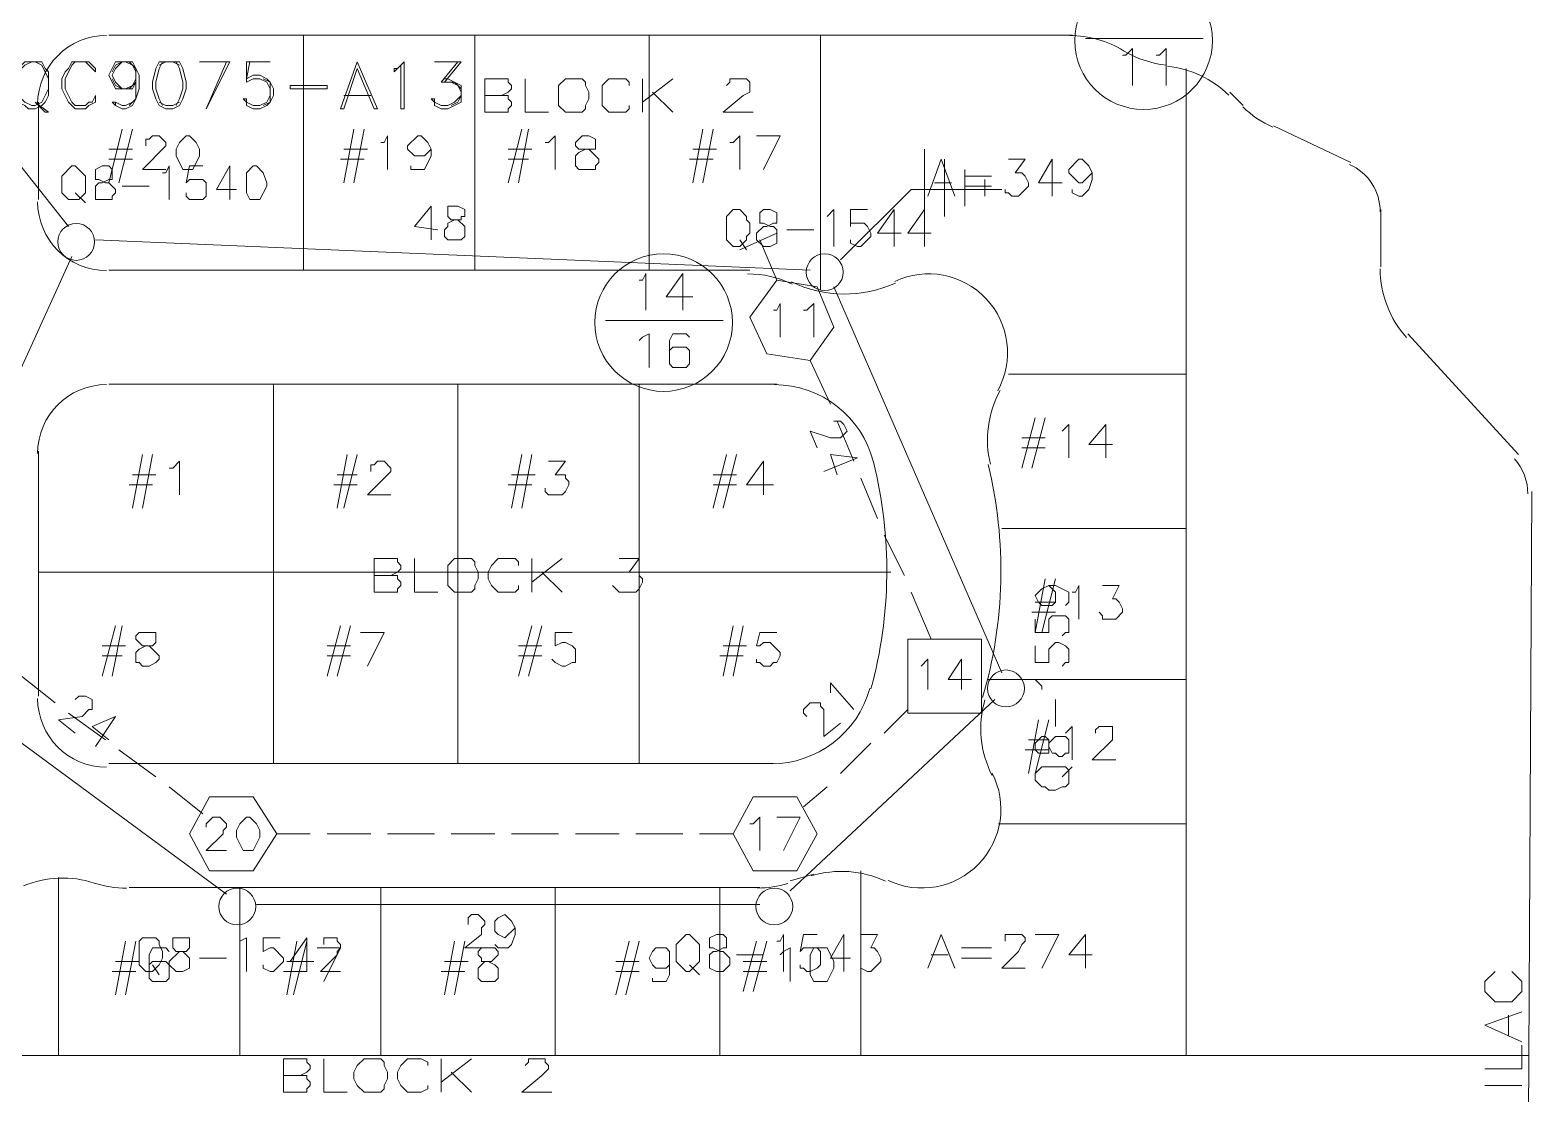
# Model space of a CAD drawing. Header units: millimetres. Extents: x 5.9 to 40.1, y 2 to 30.5.
# Drawn here: x 17.895 to 19.966, y 12.598 to 14.065 of the extents above; entities that cross this region are included whole.
import ezdxf

# ---------------------------------------------------------------- set-up
doc = ezdxf.new("R2010")
doc.units = ezdxf.units.MM
for name, color, linetype, true_color in [('PDF_S31$Actives-Amplifier', 92, 'Continuous', 0x00b800), ('PDF_S31$Cable-565', 23, 'Continuous', 0xdd8a6e), ('PDF_S31$LOTS', 254, 'Continuous', 0xdcdcdc), ('PDF_S31$ROAD', 8, 'Continuous', 0x808080), ('PDF_S31$SDU', 157, 'Continuous', 0x396472), ('PDF_S31$Symbols-EndOfLine', 15, 'Continuous', 0x954a4a), ('PDF_S31$Symbols-Ground', 12, 'Continuous', 0xb80000)]:
    doc.layers.add(name, color=color, linetype=linetype, true_color=true_color)
for name, color, linetype in [('PDF_S31$NAME-ROAD', 7, 'Continuous'), ('PDF_S31$Passives-TapOffs', 7, 'Continuous'), ('PDF_S31$POLE', 7, 'Continuous'), ('PDF_S31$STRAND', 7, 'Continuous'), ('PDF_S31$Symbols-SelfTerminating', 7, 'Continuous')]:
    doc.layers.add(name, color=color, linetype=linetype)

msp = doc.modelspace()

# ---------------------------------------------------------------- linework, layer by layer
at = {"layer": 'PDF_S31$Actives-Amplifier', "lineweight": 13}
for points in [[(17.8883, 14.0211), (17.9115, 14.0211), (17.9161, 14.0118), (17.9207, 14.0072), (17.9207, 13.9748), (17.9161, 13.9656), (17.9115, 13.9609), (17.9022, 13.9563), (17.893, 13.9563), (17.8883, 13.9609), (17.8791, 13.9656), (17.8791, 13.9748), (17.8744, 13.9841), (17.8744, 13.998), (17.8791, 14.0072), (17.8791, 14.0118)], [(17.8976, 14.0211), (17.9022, 14.0211), (17.9115, 14.0165), (17.9207, 13.998), (17.9207, 13.9841), (17.9115, 13.9656), (17.9022, 13.9609), (17.8976, 13.9609), (17.8883, 13.9656), (17.8791, 13.9748), (17.8791, 14.0072), (17.8883, 14.0165)], [(17.9531, 14.0165), (17.9439, 13.998), (17.9439, 13.9841), (17.9531, 13.9656), (17.9577, 13.9609), (17.9716, 13.9609), (17.9762, 13.9656), (17.9809, 13.9656), (17.9855, 13.9748), (17.9855, 13.9656), (17.9762, 13.9609), (17.9716, 13.9563), (17.9577, 13.9563), (17.9485, 13.9656), (17.9392, 13.9841), (17.9392, 13.998), (17.9439, 14.0072), (17.9485, 14.0118), (17.9531, 14.0211), (17.9577, 14.0211), (17.9716, 14.0211), (17.9855, 14.0072), (17.9855, 14.0118), (17.9762, 14.0211), (17.9716, 14.0211), (17.9577, 14.0211)], [(18.0734, 14.0211), (18.1012, 14.0211), (18.1058, 14.0118), (18.1104, 13.9933), (18.1104, 13.9841), (18.1058, 13.9702), (18.1012, 13.9609), (18.0919, 13.9563), (18.0827, 13.9563), (18.0734, 13.9609), (18.0688, 13.9702), (18.0642, 13.9841), (18.0642, 13.9933), (18.0688, 14.0118)], [(18.1659, 14.0211), (18.1289, 14.0211), (18.1706, 14.0211), (18.1382, 13.9563)], [(18.3464, 14.0211), (18.3742, 13.9563), (18.3695, 13.9563), (18.3464, 14.0118), (18.3279, 13.9563), (18.3233, 13.9563)], [(18.4066, 14.0165), (18.4066, 13.9563), (18.4112, 13.9563), (18.4112, 14.0211), (18.4019, 14.0118), (18.3973, 14.0118), (18.3973, 14.0072), (18.4019, 14.0118)], [(18.2539, 13.9841), (18.2539, 13.9887), (18.3048, 13.9887), (18.3048, 13.9841)], [(17.9207, 13.9517), (17.9161, 13.9517), (17.9022, 13.9656)]]:
    msp.add_lwpolyline(points, close=True, dxfattribs=at)
for points in [[(18.041, 14.0026), (18.041, 13.9933), (18.0364, 13.9841), (18.0133, 13.9841), (18.004, 14.0026), (18.0133, 14.0211), (18.0364, 14.0211), (18.0456, 14.0026), (18.0456, 13.9841), (18.041, 13.9702), (18.0364, 13.9609), (18.0271, 13.9563), (18.0225, 13.9563), (18.0133, 13.9609), (18.0086, 13.9656), (18.0133, 13.9656), (18.0133, 13.9609)], [(18.0225, 13.9841), (18.0133, 13.9933), (18.0086, 14.0026), (18.0133, 14.0118), (18.0225, 14.0211), (18.0271, 14.0211), (18.0364, 14.0165), (18.041, 14.0072)], [(18.0086, 14.0072), (18.0133, 14.0165), (18.0225, 14.0211)], [(18.0318, 14.0211), (18.041, 14.0118), (18.041, 13.9702), (18.0318, 13.9609)], [(18.078, 13.9609), (18.0734, 13.9702), (18.0688, 13.9841), (18.0688, 13.9933), (18.0734, 14.0118), (18.078, 14.0211)], [(18.0734, 14.0165), (18.0827, 14.0211), (18.0919, 14.0211), (18.1012, 14.0165)], [(18.0965, 14.0211), (18.1012, 14.0118), (18.1058, 13.9933), (18.1058, 13.9841), (18.1012, 13.9702), (18.0965, 13.9609)], [(18.2261, 13.9841), (18.2215, 13.9933), (18.2122, 13.998), (18.203, 13.998), (18.1937, 13.9933), (18.1937, 14.0211), (18.2261, 14.0211), (18.1983, 14.0211), (18.1937, 13.998), (18.203, 14.0026), (18.2122, 14.0026), (18.2215, 13.998), (18.2261, 13.9933), (18.2307, 13.9841), (18.2307, 13.9748), (18.2261, 13.9656), (18.2215, 13.9609), (18.2122, 13.9563), (18.203, 13.9563), (18.1937, 13.9609), (18.1937, 13.9656), (18.1937, 13.9702), (18.1891, 13.9702), (18.1937, 13.9656), (18.203, 13.9609)], [(18.4667, 13.9933), (18.4898, 14.0211), (18.4528, 14.0211), (18.4852, 14.0211), (18.4621, 13.9933), (18.4806, 13.9933), (18.4898, 13.9841)], [(18.041, 13.998), (18.0364, 13.9887), (18.0271, 13.9841), (18.0225, 13.9841), (18.0133, 13.9887), (18.0086, 13.998)], [(18.2168, 13.998), (18.2261, 13.9933), (18.2261, 13.9656), (18.2168, 13.9609)], [(18.4667, 13.998), (18.4713, 13.998), (18.4898, 13.9887), (18.4898, 13.9656), (18.4713, 13.9563), (18.4621, 13.9563), (18.4528, 13.9609), (18.4528, 13.9656), (18.4482, 13.9702), (18.4528, 13.9702), (18.4528, 13.9656), (18.4621, 13.9609)], [(18.041, 13.9933), (18.0318, 13.9841)], [(18.476, 13.9933), (18.4852, 13.9887), (18.4898, 13.9794), (18.4898, 13.9748), (18.4852, 13.9656), (18.476, 13.9609)], [(18.0364, 13.9656), (18.0271, 13.9609), (18.0225, 13.9609), (18.0133, 13.9656)], [(18.1012, 13.9656), (18.0919, 13.9609), (18.0827, 13.9609), (18.0734, 13.9656)], [(18.2261, 13.9748), (18.2215, 13.9656), (18.2122, 13.9609), (18.203, 13.9609), (18.1937, 13.9656)], [(18.3279, 13.9748), (18.3649, 13.9748), (18.3325, 13.9748)], [(18.4898, 13.9748), (18.4806, 13.9656), (18.4713, 13.9609), (18.4621, 13.9609), (18.4528, 13.9656)]]:
    msp.add_lwpolyline(points, dxfattribs=at)
at = {"layer": 'PDF_S31$Cable-565', "lineweight": 13}
for points in [[(18.9988, 13.5491), (18.971, 13.6093)], [(19.0312, 13.4705), (19.0081, 13.526)], [(19.0636, 13.3918), (19.0405, 13.4473)], [(19.1006, 13.3132), (19.0728, 13.3687)], [(19.1376, 13.2252), (19.1099, 13.29)], [(17.8837, 13.1743), (17.93, 13.1373)], [(19.0728, 13.0957), (19.1052, 13.1281)], [(17.9485, 13.1234), (17.9994, 13.0864)], [(18.0179, 13.0726), (18.0688, 13.0355)], [(19.0127, 13.0402), (19.0543, 13.0818)], [(18.0873, 13.0217), (18.1336, 12.9846)], [(18.9618, 12.9939), (18.9942, 13.0217)], [(18.2816, 12.9569), (18.2354, 12.9569)], [(18.3649, 12.9569), (18.3048, 12.9569)], [(18.4528, 12.9569), (18.388, 12.9569)], [(18.5361, 12.9569), (18.476, 12.9569)], [(18.624, 12.9569), (18.5592, 12.9569)], [(18.7073, 12.9569), (18.6472, 12.9569)], [(18.7952, 12.9569), (18.7304, 12.9569)], [(18.8646, 12.9569), (18.8184, 12.9569)]]:
    msp.add_lwpolyline(points, dxfattribs=at)
at = {"layer": 'PDF_S31$LOTS', "lineweight": 0}
for points in [[(18.2724, 14.0581), (18.2724, 13.7342)], [(18.5083, 14.0581), (18.5083, 13.7342)], [(18.749, 14.0581), (18.749, 13.7342)], [(18.9849, 14.0581), (18.9849, 13.7065)], [(19.4893, 13.5908), (19.244, 13.5908)], [(18.2307, 13.054), (18.2307, 13.5769)], [(18.4852, 13.054), (18.4852, 13.5769)], [(18.7351, 13.054), (18.7351, 13.5769)], [(19.4893, 13.3779), (19.2348, 13.3779)], [(19.0821, 13.3178), (17.9068, 13.3178)], [(19.4893, 13.1697), (19.2163, 13.1697)], [(19.4893, 12.9708), (19.2302, 12.9708)], [(19.0405, 12.6515), (19.0405, 12.906)], [(17.9346, 12.6515), (17.9346, 12.8967)], [(18.1845, 12.6515), (18.1845, 12.8828)], [(18.3788, 12.6515), (18.3788, 12.8828)], [(18.6194, 12.6515), (18.6194, 12.8828)], [(18.8461, 12.6515), (18.8461, 12.8828)]]:
    msp.add_lwpolyline(points, dxfattribs=at)
at = {"layer": 'PDF_S31$NAME-ROAD', "lineweight": 9}
for points in [[(18.5454, 13.9748), (18.5546, 13.9748), (18.5546, 13.9702), (18.5592, 13.9656), (18.5592, 13.9609), (18.5546, 13.9563), (18.5546, 13.9517), (18.5222, 13.9517), (18.5222, 13.9748), (18.5454, 13.9748), (18.5546, 13.9794), (18.5592, 13.9841), (18.5592, 13.9887), (18.5546, 13.9933), (18.5546, 13.998), (18.5222, 13.998), (18.5222, 13.9748)], [(18.6101, 13.9517), (18.5778, 13.9517), (18.5778, 13.998)], [(18.7212, 13.9609), (18.7212, 13.9563), (18.7166, 13.9517), (18.6934, 13.9517), (18.6842, 13.9609), (18.6842, 13.9887), (18.6934, 13.998), (18.7166, 13.998), (18.7212, 13.9933), (18.7212, 13.9887)], [(18.7397, 13.9517), (18.7397, 13.998)], [(18.7397, 13.9656), (18.7813, 13.998)], [(18.8924, 13.9517), (18.8507, 13.9517), (18.8785, 13.9748), (18.8878, 13.9794), (18.8878, 13.9933), (18.8831, 13.998), (18.86, 13.998), (18.86, 13.9933), (18.8554, 13.9887)], [(18.7813, 13.9517), (18.7536, 13.9794)], [(18.3927, 13.3132), (18.4019, 13.3132), (18.4019, 13.3085), (18.4066, 13.3039), (18.4066, 13.2993), (18.4019, 13.2946), (18.4019, 13.29), (18.3695, 13.29), (18.3695, 13.3132), (18.3927, 13.3132), (18.4019, 13.3178), (18.4066, 13.3224), (18.4066, 13.327), (18.4019, 13.3317), (18.4019, 13.3363), (18.3695, 13.3363), (18.3695, 13.3132)], [(18.4575, 13.29), (18.4251, 13.29), (18.4251, 13.3363)], [(18.5685, 13.2993), (18.5685, 13.2946), (18.5639, 13.29), (18.5407, 13.29), (18.5315, 13.2993), (18.5269, 13.3085), (18.5269, 13.3178), (18.5315, 13.327), (18.5407, 13.3363), (18.5639, 13.3363), (18.5685, 13.3317), (18.5685, 13.327)], [(18.587, 13.29), (18.587, 13.3363)], [(18.587, 13.3039), (18.6287, 13.3363)], [(18.7073, 13.3363), (18.7351, 13.3363), (18.7212, 13.3178), (18.7351, 13.3178), (18.7351, 13.3132), (18.7397, 13.3085), (18.7397, 13.3039), (18.7351, 13.2946), (18.7304, 13.29), (18.7073, 13.29), (18.6981, 13.2993)], [(18.6287, 13.29), (18.6009, 13.3178)], [(19.9381, 12.7672), (19.952, 12.7533), (19.952, 12.7394), (19.9381, 12.7255), (19.915, 12.7255), (19.9011, 12.7394), (19.9011, 12.7533), (19.915, 12.7672)], [(19.952, 12.67), (19.9011, 12.6931), (19.952, 12.7116)], [(19.9335, 12.707), (19.9335, 12.6793)], [(19.952, 12.6654), (19.952, 12.633), (19.9011, 12.633)], [(18.2677, 12.6237), (18.277, 12.6237), (18.277, 12.6191), (18.2816, 12.6145), (18.2816, 12.6098), (18.277, 12.6052), (18.277, 12.6006), (18.2446, 12.6006), (18.2446, 12.6237), (18.2677, 12.6237), (18.277, 12.6284), (18.2816, 12.633), (18.2816, 12.6376), (18.277, 12.6422), (18.277, 12.6469), (18.2446, 12.6469), (18.2446, 12.6237)], [(18.3325, 12.6006), (18.3001, 12.6006), (18.3001, 12.6469)], [(18.4436, 12.6098), (18.4436, 12.6052), (18.4343, 12.6006), (18.4158, 12.6006), (18.4066, 12.6098), (18.4019, 12.6191), (18.4019, 12.6284), (18.4066, 12.6376), (18.4158, 12.6469), (18.4343, 12.6469), (18.4436, 12.6422), (18.4436, 12.6376)], [(18.4621, 12.6006), (18.4621, 12.6469)], [(18.4621, 12.6145), (18.5037, 12.6469)], [(18.6148, 12.6006), (18.5731, 12.6006), (18.6009, 12.6237), (18.6101, 12.633), (18.6101, 12.6376), (18.6055, 12.6422), (18.6055, 12.6469), (18.5824, 12.6469), (18.5824, 12.6422), (18.5778, 12.6376)], [(18.5037, 12.6006), (18.476, 12.6284)], [(19.952, 12.6098), (19.9011, 12.6098)]]:
    msp.add_lwpolyline(points, dxfattribs=at)
for points in [[(18.6333, 13.998), (18.6564, 13.998), (18.661, 13.9933), (18.661, 13.9887), (18.6657, 13.9794), (18.6657, 13.9702), (18.661, 13.9609), (18.661, 13.9563), (18.6564, 13.9517), (18.6333, 13.9517), (18.624, 13.9609), (18.624, 13.9887)], [(18.4806, 13.3363), (18.5037, 13.3363), (18.5083, 13.3317), (18.5083, 13.327), (18.513, 13.3178), (18.513, 13.3085), (18.5083, 13.2993), (18.5083, 13.2946), (18.5037, 13.29), (18.4806, 13.29), (18.4713, 13.2993), (18.4713, 13.327)], [(18.3557, 12.6469), (18.3788, 12.6469), (18.3834, 12.6422), (18.3834, 12.6376), (18.388, 12.6284), (18.388, 12.6191), (18.3834, 12.6098), (18.3834, 12.6052), (18.3788, 12.6006), (18.3557, 12.6006), (18.3464, 12.6098), (18.3418, 12.6191), (18.3418, 12.6284), (18.3464, 12.6376)]]:
    msp.add_lwpolyline(points, close=True, dxfattribs=at)
at = {"layer": 'PDF_S31$Passives-TapOffs', "lineweight": 9}
for points in [[(18.8878, 13.6694), (18.9248, 13.7203), (18.9803, 13.7111), (19.0034, 13.6556), (18.971, 13.6093), (18.9109, 13.6185)], [(19.1052, 13.2252), (19.207, 13.2252), (19.207, 13.1234), (19.1052, 13.1234)], [(18.1428, 12.906), (18.1151, 12.9569), (18.1428, 13.0078), (18.203, 13.0078), (18.2354, 12.9569), (18.203, 12.906)], [(18.8924, 12.906), (18.8646, 12.9569), (18.8924, 13.0078), (18.9525, 13.0078), (18.9803, 12.9569), (18.9525, 12.906)], [(18.1937, 12.98), (18.1983, 12.98), (18.2076, 12.9708), (18.2122, 12.9615), (18.2122, 12.9522), (18.203, 12.9337), (18.1891, 12.9337), (18.1798, 12.9522), (18.1798, 12.9615), (18.1845, 12.9708)]]:
    msp.add_lwpolyline(points, close=True, dxfattribs=at)
for points in [[(18.9202, 13.6787), (18.9248, 13.6787), (18.9294, 13.6879), (18.9294, 13.6417)], [(18.9618, 13.6787), (18.9664, 13.6787), (18.9757, 13.6879), (18.9757, 13.6417)], [(19.1237, 13.1882), (19.133, 13.1975), (19.133, 13.1558)], [(19.1931, 13.1697), (19.1608, 13.1697), (19.1793, 13.1975), (19.1793, 13.1558)], [(18.1382, 12.9661), (18.1382, 12.9708), (18.1474, 12.98), (18.1567, 12.98), (18.1659, 12.9708), (18.1659, 12.9661), (18.1613, 12.9615), (18.1613, 12.9569), (18.1382, 12.9337), (18.1659, 12.9337)], [(18.8878, 12.9708), (18.8924, 12.9708), (18.9016, 12.98), (18.9016, 12.9337)], [(18.9248, 12.98), (18.9572, 12.98), (18.934, 12.9337)]]:
    msp.add_lwpolyline(points, dxfattribs=at)
at = {"layer": 'PDF_S31$POLE', "lineweight": 0}
for points in [[(17.9531, 13.8777), (17.9577, 13.8777), (17.9716, 13.8638), (17.9716, 13.8406), (17.9624, 13.8314), (17.9485, 13.8314), (17.9392, 13.8406), (17.9392, 13.8638)], [(17.9947, 13.8777), (18.004, 13.8777), (18.0086, 13.873), (18.0086, 13.8591), (18.004, 13.8591), (17.9947, 13.8545), (17.9901, 13.8545), (17.9855, 13.8499), (17.9855, 13.8314), (18.0086, 13.8314), (18.0086, 13.836), (18.0133, 13.8406), (18.0133, 13.8453), (18.004, 13.8545), (17.9994, 13.8545), (17.9901, 13.8591), (17.9855, 13.8591), (17.9855, 13.873)], [(18.203, 13.8777), (18.2076, 13.8777), (18.2168, 13.8684), (18.2215, 13.8545), (18.2215, 13.8499), (18.2122, 13.8314), (18.1983, 13.8314), (18.1937, 13.8406), (18.1937, 13.8684)], [(18.8646, 13.8175), (18.8739, 13.8175), (18.8831, 13.8082), (18.8831, 13.8036), (18.8878, 13.799), (18.8878, 13.7851), (18.8831, 13.7805), (18.8831, 13.7759), (18.8739, 13.7666), (18.8646, 13.7666), (18.8554, 13.7759), (18.8554, 13.8082)], [(18.9063, 13.8175), (18.9155, 13.8175), (18.9248, 13.8129), (18.9248, 13.799), (18.9202, 13.799), (18.9109, 13.7944), (18.9063, 13.7944), (18.897, 13.7851), (18.897, 13.7759), (18.9063, 13.7666), (18.9155, 13.7666), (18.9248, 13.7712), (18.9248, 13.7897), (18.9202, 13.7944), (18.9155, 13.7944), (18.9063, 13.799), (18.9016, 13.799), (18.9016, 13.8129)], [(19.2811, 13.0726), (19.2811, 13.0818), (19.2903, 13.0911), (19.2949, 13.0911), (19.2996, 13.0864), (19.2996, 13.0772), (19.3042, 13.0679), (19.3088, 13.0679), (19.3134, 13.0633), (19.3181, 13.0633), (19.3227, 13.0679), (19.3273, 13.0679), (19.3273, 13.0864), (19.3227, 13.0911), (19.3088, 13.0911), (19.2996, 13.0818), (19.2996, 13.0679), (19.2857, 13.0679)], [(19.2811, 13.0309), (19.2811, 13.0402), (19.2903, 13.0494), (19.3227, 13.0494), (19.3273, 13.0448), (19.3273, 13.0263), (19.3227, 13.0217), (19.3181, 13.0217), (19.3088, 13.017), (19.2996, 13.017), (19.2949, 13.0217), (19.2903, 13.0217)], [(18.7998, 12.8181), (18.8045, 12.8181), (18.8184, 12.8042), (18.8184, 12.781), (18.8045, 12.7672), (18.7998, 12.7672), (18.786, 12.781), (18.786, 12.8042)], [(18.8415, 12.8181), (18.8507, 12.8181), (18.8554, 12.8134), (18.8554, 12.7996), (18.8507, 12.7996), (18.8415, 12.7949), (18.8369, 12.7949), (18.8322, 12.7903), (18.8322, 12.7718), (18.8415, 12.7672), (18.8507, 12.7672), (18.86, 12.7764), (18.86, 12.7857), (18.8507, 12.7949), (18.8461, 12.7949), (18.8369, 12.7996), (18.8322, 12.7996), (18.8322, 12.8134)], [(18.0503, 12.8134), (18.0688, 12.8134), (18.0734, 12.8088), (18.0734, 12.8042), (18.078, 12.7949), (18.078, 12.7857), (18.0734, 12.7764), (18.0642, 12.7672), (18.0549, 12.7672), (18.0456, 12.7764), (18.0456, 12.8088)], [(18.0919, 12.8134), (18.1151, 12.8134), (18.1151, 12.7996), (18.1104, 12.7949), (18.1012, 12.7949), (18.0873, 12.781), (18.0873, 12.7764), (18.0965, 12.7672), (18.1058, 12.7672), (18.1151, 12.7718), (18.1151, 12.7857), (18.1058, 12.7949), (18.0965, 12.7949), (18.0919, 12.7996)]]:
    msp.add_lwpolyline(points, close=True, dxfattribs=at)
for points in [[(18.078, 13.8684), (18.0827, 13.8684), (18.0873, 13.8777), (18.0873, 13.8314)], [(18.1104, 13.8406), (18.1104, 13.836), (18.1151, 13.8314), (18.1336, 13.8314), (18.1382, 13.836), (18.1382, 13.8545), (18.1336, 13.8591), (18.1151, 13.8591), (18.1104, 13.8545), (18.1151, 13.8777), (18.1336, 13.8777)], [(18.1798, 13.8453), (18.1521, 13.8453), (18.1706, 13.8777), (18.1706, 13.8314)], [(17.9716, 13.8268), (17.9577, 13.8406)], [(18.0595, 13.8499), (18.0225, 13.8499)], [(18.9942, 13.8082), (19.0034, 13.8175), (19.0034, 13.7666)], [(19.0266, 13.7759), (19.0266, 13.7712), (19.0358, 13.7666), (19.0405, 13.7666), (19.0543, 13.7805), (19.0543, 13.7851), (19.0497, 13.7944), (19.0451, 13.799), (19.0266, 13.799), (19.0266, 13.7944), (19.0266, 13.8175), (19.0497, 13.8175)], [(19.096, 13.7851), (19.0636, 13.7851), (19.0867, 13.8175), (19.0867, 13.7666)], [(19.1376, 13.7851), (19.1052, 13.7851), (19.1284, 13.8175), (19.1284, 13.7666)], [(18.8831, 13.762), (18.8739, 13.7759)], [(18.9757, 13.7897), (18.9387, 13.7897)], [(19.2996, 13.2993), (19.3088, 13.29), (19.3088, 13.2761), (19.3042, 13.2715), (19.2903, 13.2715), (19.2857, 13.2761), (19.2811, 13.2854), (19.2903, 13.2946), (19.2996, 13.2993), (19.3088, 13.2993), (19.3273, 13.29), (19.3273, 13.2761), (19.3227, 13.2715)], [(19.3181, 13.2299), (19.3227, 13.2345), (19.3273, 13.2345), (19.3273, 13.253), (19.3227, 13.2576), (19.3042, 13.2576), (19.2996, 13.253), (19.2996, 13.2345), (19.2811, 13.2345), (19.2811, 13.253)], [(19.3181, 13.1882), (19.3227, 13.1929), (19.3273, 13.1929), (19.3273, 13.2114), (19.3227, 13.216), (19.3134, 13.2206), (19.3088, 13.2206), (19.2996, 13.2114), (19.2996, 13.1929), (19.2811, 13.1929), (19.2811, 13.216)], [(19.2903, 13.1558), (19.2903, 13.1605), (19.2811, 13.1697), (19.3273, 13.1697)], [(19.3088, 13.142), (19.3088, 13.1049)], [(19.332, 13.0494), (19.3181, 13.0355)], [(18.9248, 12.8088), (18.9294, 12.8088), (18.934, 12.8181), (18.934, 12.7672)], [(18.9572, 12.7764), (18.9572, 12.7718), (18.9618, 12.7718), (18.9664, 12.7672), (18.971, 12.7672), (18.9803, 12.7718), (18.9849, 12.7764), (18.9849, 12.7949), (18.9803, 12.7996), (18.9618, 12.7996), (18.9572, 12.7949), (18.9618, 12.8181), (18.9803, 12.8181)], [(19.0266, 12.7857), (18.9988, 12.7857), (19.0173, 12.8181), (19.0173, 12.7672)], [(19.0405, 12.8181), (19.0636, 12.8181), (19.0543, 12.7996), (19.059, 12.7996), (19.0636, 12.7949), (19.0682, 12.7857), (19.0682, 12.781), (19.0543, 12.7672), (19.0497, 12.7672), (19.0405, 12.7718), (19.0405, 12.7764)], [(18.1845, 12.8042), (18.1845, 12.8088), (18.1937, 12.8134), (18.1937, 12.7672)], [(18.2168, 12.7764), (18.2168, 12.7718), (18.2261, 12.7672), (18.2307, 12.7672), (18.2446, 12.781), (18.2446, 12.7857), (18.2307, 12.7996), (18.2261, 12.7996), (18.2168, 12.7949), (18.2168, 12.8134), (18.24, 12.8134)], [(18.2863, 12.781), (18.2539, 12.781), (18.277, 12.8134), (18.277, 12.7672)], [(18.3001, 12.8042), (18.3001, 12.8134), (18.3186, 12.8134), (18.3186, 12.8088), (18.3233, 12.8042), (18.3233, 12.7996), (18.3186, 12.7949), (18.3186, 12.7903), (18.2955, 12.7672), (18.3233, 12.7672)], [(18.0734, 12.7625), (18.0642, 12.7764)], [(18.1659, 12.7857), (18.1289, 12.7857)], [(18.8184, 12.7625), (18.8045, 12.7764)], [(18.9063, 12.7903), (18.8693, 12.7903)]]:
    msp.add_lwpolyline(points, dxfattribs=at)
for centre in [(17.9589, 13.7729), (18.9908, 13.7312), (19.2407, 13.1574), (18.181, 12.8567), (18.9214, 12.8567)]:
    msp.add_circle(centre, 0.0254, dxfattribs=at)
at = {"layer": 'PDF_S31$ROAD', "lineweight": 0}
for points in [[(19.9381, 15.0113), (14.3348, 15.0344), (14.3348, 12.6515), (19.4893, 12.6515), (19.4893, 14.0118)], [(18.004, 14.0581), (19.332, 14.0581)], [(19.5494, 13.9794), (19.5679, 13.9609)], [(17.9068, 13.8314), (17.9068, 13.9656)], [(19.6096, 13.9332), (19.716, 13.8823)], [(19.7576, 13.8175), (19.7576, 13.7388)], [(18.004, 13.7342), (18.8878, 13.7342)], [(19.9473, 13.4797), (19.7947, 13.6463)], [(18.004, 13.5769), (18.9248, 13.5769)], [(17.9068, 13.1466), (17.9068, 13.4844)], [(19.9566, 11.6983), (19.9659, 13.4288)], [(18.9202, 13.054), (18.004, 13.054)], [(18.9757, 12.9014), (18.9433, 12.8921)], [(18.9016, 12.8828), (18.0318, 12.8828)], [(19.9612, 12.6515), (19.4893, 12.6515)]]:
    msp.add_lwpolyline(points, dxfattribs=at)
for points in [[(19.3286, 14.0574, -0.138405), (19.4029, 14.0366, 0.112039), (19.462, 14.0166)], [(19.0546, 13.1566, 0.128573), (19.058, 13.4691, 0.344183), (18.9214, 13.5762)], [(18.0283, 12.8821, -0.078514), (17.9839, 12.8891, 0.178508), (17.8864, 12.8852)]]:
    msp.add_lwpolyline(points, format="xyb", dxfattribs=at)
for centre, radius, start, end in [((18.0006, 13.9626), 0.0949, 90, 180), ((19.4489, 13.8747), 0.1411, 45.4779, 84.0509), ((19.6664, 14.0597), 0.1411, 225.4779, 245.8027), ((19.6849, 13.8145), 0.0717, 0, 65.8027), ((18.0006, 13.8284), 0.0949, 180, 270), ((18.8844, 13.5878), 0.1411, 64.1547, 90), ((19.1342, 13.6202), 0.1087, 331.1115, 115.4004), ((19.8977, 13.7358), 0.1411, 180, 222.149), ((19.0186, 13.87), 0.1689, 244.1547, 294.4775), ((18.0006, 13.4813), 0.0949, 90, 180), ((19.3563, 13.4999), 0.1411, 151.1115, 193.7438), ((18.616, 13.3194), 0.6177, 343.5809, 13.7439), ((19.8885, 13.4258), 0.0717, 359.7418, 42.149), ((18.9168, 13.1945), 0.1411, 270, 344.7235), ((18.0006, 13.1436), 0.0949, 180, 270), ((19.3471, 13.1019), 0.1411, 163.581, 207.2021), ((19.125, 12.9909), 0.1087, 244.6051, 27.2022), ((19.0139, 12.7641), 0.1411, 64.6051, 107.232), ((18.8983, 13.0233), 0.1411, 270, 287.2321)]:
    msp.add_arc(centre, radius, start, end, dxfattribs=at)
at = {"layer": 'PDF_S31$SDU', "lineweight": 0}
for points in [[(18.004, 13.8545), (18.0225, 13.9285)], [(18.0179, 13.8545), (18.0364, 13.9285)], [(18.0549, 13.9054), (18.0549, 13.9147), (18.0595, 13.9147), (18.0642, 13.9193), (18.0734, 13.9193), (18.0827, 13.91), (18.0827, 13.9054), (18.0503, 13.873), (18.0827, 13.873)], [(18.3279, 13.8545), (18.3418, 13.9285)], [(18.3418, 13.8545), (18.3557, 13.9285)], [(18.3788, 13.91), (18.3834, 13.91), (18.388, 13.9193), (18.388, 13.873)], [(18.4482, 13.9008), (18.4389, 13.8915), (18.4251, 13.8915), (18.4158, 13.9008), (18.4158, 13.9054), (18.4297, 13.9193), (18.4343, 13.9193), (18.4436, 13.91), (18.4482, 13.9008), (18.4482, 13.8915), (18.4389, 13.873), (18.4204, 13.873), (18.4204, 13.8777)], [(18.5546, 13.8545), (18.5731, 13.9285)], [(18.5685, 13.8545), (18.5824, 13.9285)], [(18.6055, 13.91), (18.6101, 13.91), (18.6194, 13.9193), (18.6194, 13.873)], [(18.8091, 13.8545), (18.823, 13.9285)], [(18.823, 13.8545), (18.8369, 13.9285)], [(18.86, 13.91), (18.8646, 13.91), (18.8739, 13.9193), (18.8739, 13.873)], [(18.897, 13.9193), (18.9294, 13.9193), (18.9063, 13.873)], [(18.0364, 13.9008), (18.004, 13.9008)], [(18.3603, 13.9008), (18.3279, 13.9008)], [(18.587, 13.9008), (18.5546, 13.9008)], [(18.8415, 13.9008), (18.8091, 13.9008)], [(18.0364, 13.8869), (18.004, 13.8869)], [(18.3557, 13.8869), (18.3233, 13.8869)], [(18.5824, 13.8869), (18.5546, 13.8869)], [(18.8369, 13.8869), (18.8045, 13.8869)], [(19.133, 13.836), (19.1515, 13.8869), (19.17, 13.836)], [(19.244, 13.8869), (19.2672, 13.8869), (19.2533, 13.8684), (19.2626, 13.8684), (19.2672, 13.8638), (19.2718, 13.8545), (19.2718, 13.8499), (19.2579, 13.836), (19.2487, 13.836), (19.244, 13.8406), (19.2394, 13.8406), (19.2394, 13.8453)], [(19.3181, 13.8545), (19.2857, 13.8545), (19.3042, 13.8869), (19.3042, 13.836)], [(19.3597, 13.8684), (19.3458, 13.8545), (19.3412, 13.8545), (19.3273, 13.8684), (19.3273, 13.873), (19.3412, 13.8869), (19.3458, 13.8869), (19.3551, 13.8777), (19.3597, 13.8684), (19.3597, 13.8591), (19.3551, 13.8453), (19.3458, 13.836), (19.3412, 13.836), (19.332, 13.8406), (19.332, 13.8453)], [(19.1654, 13.8545), (19.1422, 13.8545)], [(19.2209, 13.8638), (19.1839, 13.8638)], [(19.2209, 13.8499), (19.1839, 13.8499)], [(19.2626, 13.4612), (19.2811, 13.5306)], [(19.2764, 13.4612), (19.2949, 13.5306)], [(19.3181, 13.5121), (19.3273, 13.5214), (19.3273, 13.4751)], [(19.3875, 13.4936), (19.3551, 13.4936), (19.3782, 13.5214), (19.3782, 13.4751)], [(19.2949, 13.5029), (19.2626, 13.5029)], [(18.0364, 13.4057), (18.0503, 13.4797)], [(18.0503, 13.4057), (18.0642, 13.4797)], [(18.3186, 13.4057), (18.3325, 13.4797)], [(18.3279, 13.4057), (18.3464, 13.4797)], [(18.5592, 13.4057), (18.5731, 13.4797)], [(18.5731, 13.4057), (18.587, 13.4797)], [(18.8369, 13.4057), (18.8554, 13.4797)], [(18.8507, 13.4057), (18.8693, 13.4797)], [(19.2949, 13.489), (19.2626, 13.489)], [(18.0873, 13.4612), (18.0919, 13.4612), (18.1012, 13.4705), (18.1012, 13.4242)], [(18.3649, 13.4566), (18.3649, 13.4658), (18.3695, 13.4658), (18.3742, 13.4705), (18.3834, 13.4705), (18.3927, 13.4612), (18.3927, 13.4566), (18.3603, 13.4242), (18.3927, 13.4242)], [(18.6101, 13.4705), (18.6333, 13.4705), (18.6194, 13.452), (18.6333, 13.452), (18.6333, 13.4473), (18.6379, 13.4427), (18.6379, 13.4381), (18.6333, 13.4288), (18.6287, 13.4242), (18.6101, 13.4242), (18.6055, 13.4288), (18.6055, 13.4335)], [(18.9202, 13.4381), (18.8831, 13.4381), (18.9063, 13.4705), (18.9063, 13.4242)], [(18.0688, 13.452), (18.0364, 13.452)], [(18.3464, 13.452), (18.3186, 13.452)], [(18.5916, 13.452), (18.5592, 13.452)], [(18.8693, 13.452), (18.8369, 13.452)], [(18.0642, 13.4381), (18.0318, 13.4381)], [(18.3464, 13.4381), (18.314, 13.4381)], [(18.587, 13.4381), (18.5546, 13.4381)], [(18.8693, 13.4381), (18.8369, 13.4381)], [(19.2811, 13.2345), (19.2949, 13.3085)], [(19.2903, 13.2345), (19.3088, 13.3085)], [(19.332, 13.29), (19.3366, 13.29), (19.3412, 13.2993), (19.3412, 13.253)], [(19.3736, 13.2993), (19.3967, 13.2993), (19.3875, 13.2808), (19.3921, 13.2808), (19.3967, 13.2761), (19.4014, 13.2669), (19.4014, 13.2623), (19.3921, 13.253), (19.3736, 13.253), (19.3736, 13.2576), (19.369, 13.2623)], [(19.3088, 13.2761), (19.2811, 13.2761)], [(19.3088, 13.2623), (19.2764, 13.2623)], [(17.9947, 13.1743), (18.0133, 13.2438)], [(18.0086, 13.1743), (18.0225, 13.2438)], [(18.3048, 13.1743), (18.3233, 13.2438)], [(18.3186, 13.1743), (18.3371, 13.2438)], [(18.351, 13.2345), (18.3834, 13.2345), (18.3603, 13.1882)], [(18.5685, 13.1743), (18.587, 13.2438)], [(18.5824, 13.1743), (18.6009, 13.2438)], [(18.6148, 13.1975), (18.6194, 13.1929), (18.6287, 13.1882), (18.6333, 13.1882), (18.6425, 13.1929), (18.6472, 13.1929), (18.6472, 13.2114), (18.6425, 13.216), (18.6333, 13.2206), (18.6287, 13.2206), (18.6194, 13.216), (18.6194, 13.2345), (18.6425, 13.2345)], [(18.8507, 13.1743), (18.8646, 13.2438)], [(18.8646, 13.1743), (18.8785, 13.2438)], [(18.897, 13.1975), (18.897, 13.1929), (18.9016, 13.1929), (18.9063, 13.1882), (18.9155, 13.1882), (18.9202, 13.1929), (18.9248, 13.1929), (18.9294, 13.2021), (18.9294, 13.2067), (18.9155, 13.2206), (18.9063, 13.2206), (18.9016, 13.216), (18.897, 13.216), (18.9016, 13.2345), (18.9248, 13.2345)], [(18.0271, 13.216), (17.9947, 13.216)], [(18.3371, 13.216), (18.3048, 13.216)], [(18.6009, 13.216), (18.5685, 13.216)], [(18.8831, 13.216), (18.8507, 13.216)], [(18.0225, 13.2021), (17.9947, 13.2021)], [(18.3371, 13.2021), (18.3048, 13.2021)], [(18.6009, 13.2021), (18.5685, 13.2021)], [(18.8785, 13.2021), (18.8461, 13.2021)], [(19.2718, 13.0402), (19.2857, 13.1142)], [(19.2811, 13.0402), (19.2996, 13.1142)], [(19.2996, 13.0864), (19.2718, 13.0864)], [(19.3227, 13.0957), (19.332, 13.1049), (19.332, 13.0587)], [(19.3643, 13.0957), (19.3643, 13.1003), (19.369, 13.1049), (19.3875, 13.1049), (19.3875, 13.0864), (19.3597, 13.0587), (19.3921, 13.0587)], [(19.2996, 13.0726), (19.2672, 13.0726)], [(19.133, 12.7718), (19.1515, 12.8181), (19.17, 12.7718)], [(19.2394, 12.8088), (19.2394, 12.8181), (19.2626, 12.8181), (19.2672, 12.8134), (19.2672, 12.8088), (19.2626, 12.8042), (19.2579, 12.7949), (19.2348, 12.7718), (19.2672, 12.7718)], [(19.2811, 12.8181), (19.3134, 12.8181), (19.2903, 12.7718)], [(19.3597, 12.7903), (19.3273, 12.7903), (19.3505, 12.8181), (19.3505, 12.7718)], [(18.0133, 12.7348), (18.0271, 12.8088)], [(18.0271, 12.7348), (18.041, 12.8088)], [(18.0595, 12.7764), (18.0595, 12.7579), (18.0642, 12.7533), (18.0827, 12.7533), (18.0873, 12.7579), (18.0873, 12.7764), (18.0827, 12.781), (18.0642, 12.781), (18.0595, 12.7764), (18.0595, 12.7903), (18.0642, 12.7996), (18.0827, 12.7996), (18.0873, 12.7949)], [(18.2492, 12.7348), (18.2631, 12.8088)], [(18.2585, 12.7348), (18.277, 12.8088)], [(18.2909, 12.7996), (18.3233, 12.7996), (18.3001, 12.7533)], [(18.4667, 12.7348), (18.4806, 12.8088)], [(18.4806, 12.7348), (18.4945, 12.8088)], [(18.7027, 12.7348), (18.7212, 12.8088)], [(18.7166, 12.7348), (18.7351, 12.8088)], [(18.7767, 12.7764), (18.7767, 12.7949), (18.7721, 12.7996), (18.7582, 12.7996), (18.7536, 12.7949), (18.749, 12.7857), (18.7536, 12.7764), (18.7582, 12.7718), (18.7721, 12.7718), (18.7767, 12.7764), (18.7767, 12.7625), (18.7721, 12.7533), (18.7536, 12.7533), (18.7536, 12.7579)], [(18.8785, 12.7394), (18.897, 12.8088)], [(18.8924, 12.7394), (18.9109, 12.8088)], [(18.9294, 12.7903), (18.934, 12.7949), (18.9433, 12.7996), (18.9433, 12.7533)], [(19.2209, 12.7996), (19.1793, 12.7996)], [(18.0456, 12.781), (18.0133, 12.781)], [(18.277, 12.781), (18.2492, 12.781)], [(18.4991, 12.781), (18.4667, 12.781)], [(18.7351, 12.781), (18.7027, 12.781)], [(18.9109, 12.781), (18.8785, 12.781)], [(19.1608, 12.7903), (19.1376, 12.7903)], [(19.2209, 12.7857), (19.1793, 12.7857)], [(18.041, 12.7672), (18.0086, 12.7672)], [(18.277, 12.7672), (18.2446, 12.7672)], [(18.4945, 12.7672), (18.4621, 12.7672)], [(18.7351, 12.7672), (18.7027, 12.7672)], [(18.9109, 12.7672), (18.8785, 12.7672)]]:
    msp.add_lwpolyline(points, dxfattribs=at)
for points in [[(18.1104, 13.9193), (18.1151, 13.9193), (18.1243, 13.91), (18.1289, 13.9008), (18.1289, 13.8915), (18.1197, 13.873), (18.1058, 13.873), (18.0965, 13.8915), (18.0965, 13.9008), (18.1012, 13.91)], [(18.6564, 13.9193), (18.6657, 13.9193), (18.6749, 13.9147), (18.6749, 13.9008), (18.661, 13.9008), (18.6518, 13.8962), (18.6472, 13.8915), (18.6472, 13.8777), (18.6518, 13.873), (18.6749, 13.873), (18.6749, 13.8777), (18.6795, 13.8823), (18.6795, 13.8869), (18.6657, 13.9008), (18.6518, 13.9008), (18.6472, 13.9054), (18.6472, 13.91)], [(18.0456, 13.2345), (18.0688, 13.2345), (18.0688, 13.2206), (18.0642, 13.216), (18.0549, 13.216), (18.0456, 13.2114), (18.041, 13.2067), (18.041, 13.1929), (18.0456, 13.1929), (18.0503, 13.1882), (18.0595, 13.1882), (18.0688, 13.1929), (18.0734, 13.1975), (18.0734, 13.2021), (18.0595, 13.216), (18.0503, 13.216), (18.041, 13.2252), (18.041, 13.2299)], [(18.5176, 12.7996), (18.5361, 12.7996), (18.5407, 12.7949), (18.5407, 12.7903), (18.5315, 12.781), (18.5222, 12.781), (18.513, 12.7718), (18.513, 12.7579), (18.5176, 12.7533), (18.5361, 12.7533), (18.5407, 12.7579), (18.5407, 12.7718), (18.5361, 12.7764), (18.5269, 12.781), (18.5176, 12.781), (18.5176, 12.7857), (18.513, 12.7903), (18.513, 12.7949)], [(18.9757, 12.7996), (18.9942, 12.7996), (19.0034, 12.781), (19.0034, 12.7718), (18.9942, 12.7533), (18.9757, 12.7533), (18.971, 12.7625), (18.971, 12.7903)]]:
    msp.add_lwpolyline(points, close=True, dxfattribs=at)
at = {"layer": 'PDF_S31$STRAND', "color": 254, "lineweight": 0, "true_color": 0xdcdcdc}
for points in [[(17.9485, 13.7944), (17.5968, 14.2386)], [(18.971, 13.7342), (17.9855, 13.7759)], [(17.9531, 13.7527), (17.7171, 13.2345)], [(19.2348, 13.179), (19.0034, 13.7111)], [(17.7264, 13.1975), (18.1659, 12.8736)], [(18.9433, 12.8782), (19.2255, 13.142)], [(18.2076, 12.8597), (18.9016, 12.8597)]]:
    msp.add_lwpolyline(points, dxfattribs=at)
at = {"layer": 'PDF_S31$STRAND', "lineweight": 0}
for points in [[(18.4575, 13.7897), (18.4251, 13.7944), (18.4482, 13.8221), (18.4482, 13.7759)], [(19.0034, 13.526), (19.0127, 13.526), (19.0173, 13.5214), (19.0219, 13.5121), (19.0127, 13.5029), (18.9988, 13.5029), (18.971, 13.5121), (18.9803, 13.489)], [(19.0081, 13.452), (18.9988, 13.4797), (19.0358, 13.4751), (18.9896, 13.4566)], [(18.9988, 13.1512), (18.9988, 13.1651), (19.0312, 13.1281)], [(17.9577, 13.142), (17.9624, 13.1466), (17.9716, 13.1466), (17.9809, 13.142), (17.9809, 13.1281), (17.9762, 13.1281), (17.967, 13.1188), (17.9346, 13.1142), (17.9577, 13.0957)], [(18.9664, 13.1188), (18.9618, 13.1234), (18.9618, 13.1281), (18.971, 13.1373), (18.9849, 13.1373), (18.9849, 13.1327), (18.9896, 13.1281), (18.9896, 13.0911), (19.0127, 13.1096)], [(18.004, 13.0864), (17.9809, 13.1049), (18.0133, 13.1188), (17.9855, 13.0772)], [(18.4991, 12.8319), (18.4991, 12.8412), (18.5037, 12.8458), (18.513, 12.8458), (18.5222, 12.8366), (18.5222, 12.8319), (18.5176, 12.8273), (18.5176, 12.8181), (18.4945, 12.7996), (18.5222, 12.7996)], [(18.5639, 12.8273), (18.55, 12.8134), (18.5407, 12.8181), (18.5361, 12.8227), (18.5361, 12.8366), (18.5407, 12.8412), (18.55, 12.8458), (18.5592, 12.8366), (18.5639, 12.8273), (18.5639, 12.8181), (18.5592, 12.8042), (18.5546, 12.7996), (18.5407, 12.7996), (18.5361, 12.8042)]]:
    msp.add_lwpolyline(points, dxfattribs=at)
msp.add_lwpolyline([(18.4713, 13.8221), (18.4852, 13.8221), (18.4945, 13.8175), (18.4945, 13.8082), (18.4898, 13.8082), (18.4898, 13.8036), (18.4806, 13.8036), (18.4713, 13.799), (18.4713, 13.7944), (18.4667, 13.7897), (18.4667, 13.7805), (18.4713, 13.7759), (18.4898, 13.7759), (18.4945, 13.7805), (18.4945, 13.7944), (18.4852, 13.8036), (18.476, 13.8036), (18.4713, 13.8082)], close=True, dxfattribs=at)
at = {"layer": 'PDF_S31$Symbols-EndOfLine', "lineweight": 0}
for points in [[(19.5124, 14.0535), (19.3505, 14.0535)], [(19.4014, 14.0303), (19.406, 14.0303), (19.4152, 14.0396), (19.4152, 13.9887)], [(19.4476, 14.0303), (19.4523, 14.0303), (19.4615, 14.0396), (19.4615, 13.9887)], [(18.7351, 13.7203), (18.7397, 13.7203), (18.7443, 13.7296), (18.7443, 13.6787)], [(18.8091, 13.6972), (18.7721, 13.6972), (18.7952, 13.7296), (18.7952, 13.6787)], [(18.8507, 13.6648), (18.6888, 13.6648)], [(18.7351, 13.637), (18.7397, 13.6417), (18.749, 13.6463), (18.749, 13.6)], [(18.7767, 13.6232), (18.7767, 13.6047), (18.7813, 13.6), (18.7998, 13.6), (18.8045, 13.6047), (18.8045, 13.6232), (18.7998, 13.6278), (18.7813, 13.6278), (18.7767, 13.6232), (18.7767, 13.637), (18.7813, 13.6463), (18.7998, 13.6463), (18.8045, 13.6417)]]:
    msp.add_lwpolyline(points, dxfattribs=at)
for centre in [(19.4304, 14.0505), (18.7687, 13.6618)]:
    msp.add_circle(centre, 0.0949, dxfattribs=at)
at = {"layer": 'PDF_S31$Symbols-Ground', "lineweight": 0}
for points in [[(19.1284, 13.7944), (19.1284, 13.9008)], [(19.1561, 13.8082), (19.1561, 13.8869)], [(19.1839, 13.8221), (19.1839, 13.873)], [(19.2117, 13.836), (19.2117, 13.8591)], [(19.2348, 13.8453), (19.1099, 13.8453), (19.0127, 13.7481)]]:
    msp.add_lwpolyline(points, dxfattribs=at)
at = {"layer": 'PDF_S31$Symbols-SelfTerminating', "lineweight": 9}
for points in [[(18.8739, 13.762), (18.9248, 13.7851)], [(18.9016, 13.7759), (18.9248, 13.7203)]]:
    msp.add_lwpolyline(points, dxfattribs=at)

doc.saveas('drawing.dxf')
